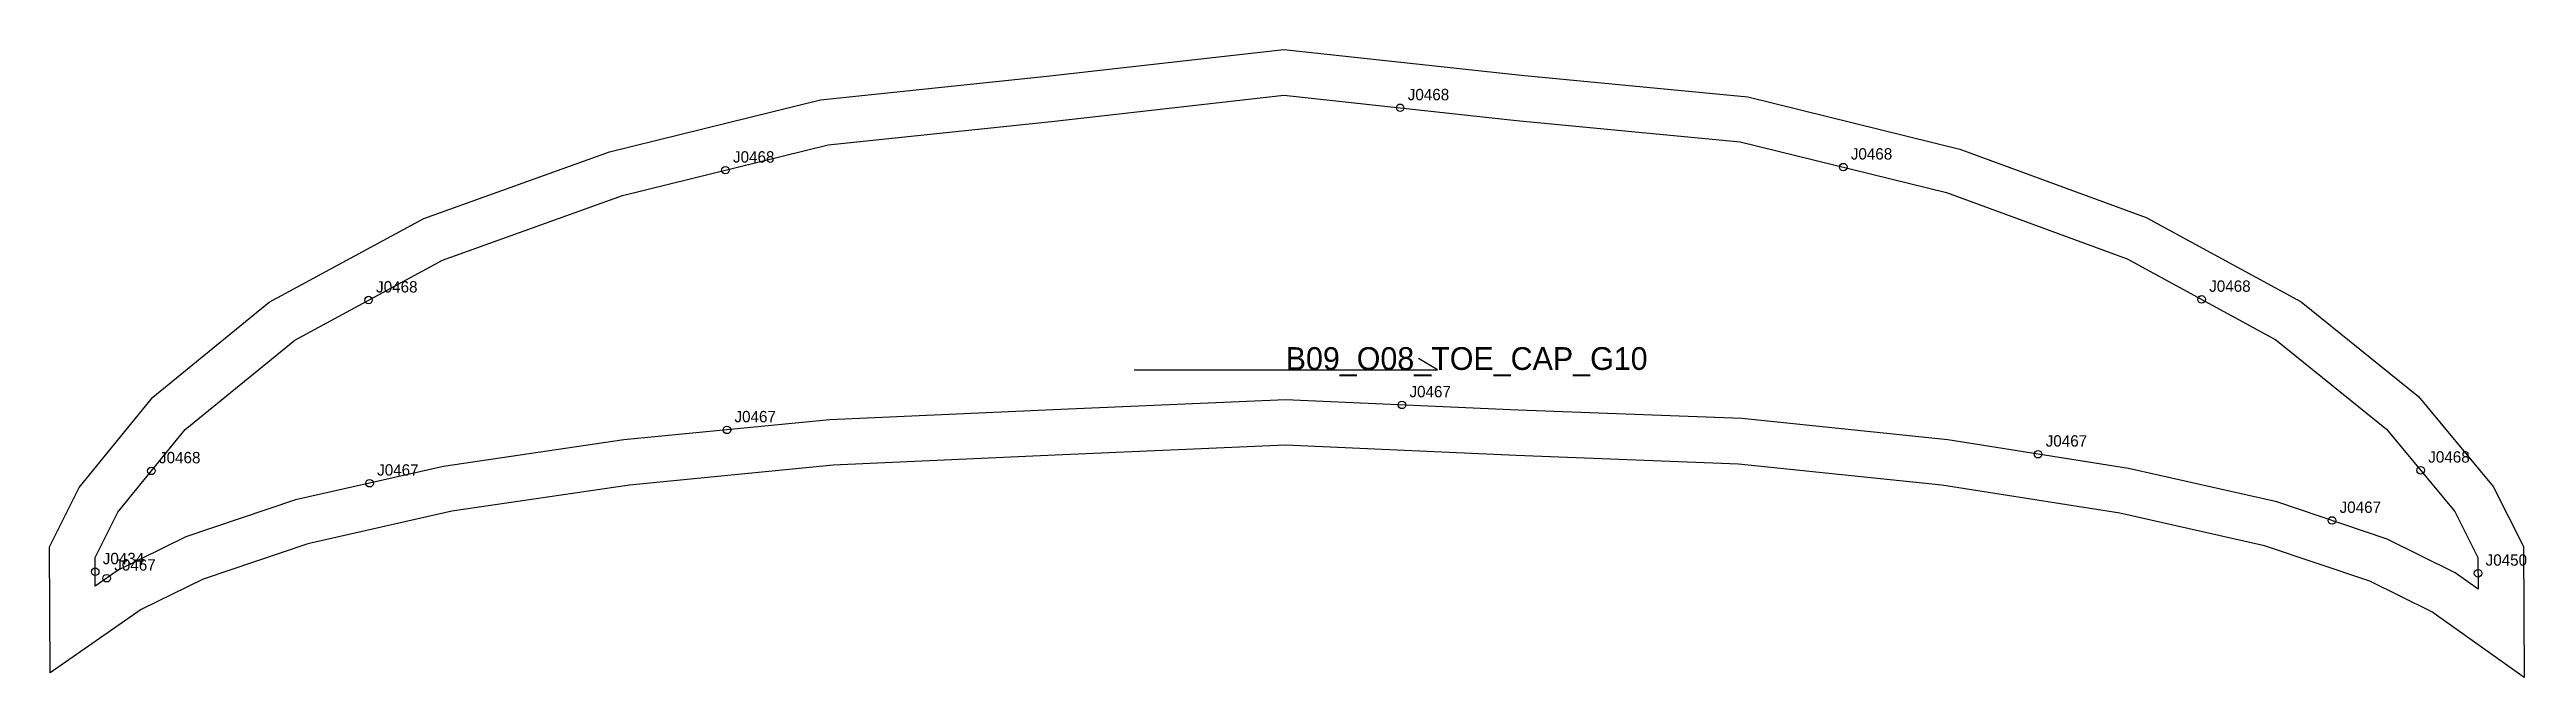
# Model space of a CAD drawing. Header units: millimetres. Extents: x -12 to 641, y -32 to 134.
import ezdxf

# ---------------------------------------------------------------- set-up
doc = ezdxf.new("R2010")
doc.units = ezdxf.units.MM
for name, color, linetype in [('CUT', 1, 'Continuous'), ('GRAIN', 3, 'Continuous'), ('LABEL', 7, 'Continuous'), ('NOTCH', 2, 'Continuous'), ('SEW', 5, 'Continuous')]:
    doc.layers.add(name, color=color, linetype=linetype)

msp = doc.modelspace()

# ---------------------------------------------------------------- linework, layer by layer
at = {"layer": 'CUT'}
msp.add_lwpolyline([(-12.02, 2.8), (-4.17, 18.49), (15.19, 42.29), (45.91, 67.37), (86.66, 89.49), (135.63, 107.05), (191.27, 120.77), (250.95, 127.05), (313.48, 134.08), (376.06, 127.32), (435.83, 121.61), (491.73, 107.8), (540.89, 89.75), (581.81, 67.47), (612.76, 42.48), (632.4, 18.77), (640.38, 2.87), (640.58, -31.69), (616.2, -14.35), (599.85, -6.25), (572.11, 3.1), (533.98, 11.72), (487.03, 19.11), (433.38, 24.67), (374.78, 26.91), (313.96, 29.64), (253.21, 26.98), (194.61, 24.37), (140.92, 19.11), (94.09, 12.2), (56.11, 3.64), (28.48, -5.7), (12.17, -13.74), (-11.83, -30.45), (-12.02, 2.8)], close=True, dxfattribs=at)
at = {"layer": 'GRAIN'}
for p, q in [((353.98, 49.51), (348.98, 52.51)), ((273.98, 49.51), (353.98, 49.51))]:
    msp.add_line(p, q, dxfattribs=at)
at = {"layer": 'NOTCH'}
for centre in [(344.17, 118.69), (166.22, 102.23), (461.01, 103.03), (72.1, 67.93), (555.52, 68.12), (344.62, 40.28), (166.61, 33.68), (512.41, 27.26), (14.85, 22.86), (72.38, 19.6), (613.29, 23.03), (589.91, 9.76), (0.02, -3.78), (3.05, -5.47), (628.42, -4.17)]:
    msp.add_circle(centre, 1, dxfattribs=at)
at = {"layer": 'SEW'}
msp.add_lwpolyline([(0, 0), (5.97, 11.95), (23.73, 33.76), (52.63, 57.36), (91.58, 78.51), (139.1, 95.54), (193.34, 108.92), (252.25, 115.12), (313.51, 122.01), (374.84, 115.38), (433.81, 109.75), (488.21, 96.31), (535.92, 78.79), (575.12, 57.45), (604.29, 33.9), (622.29, 12.17), (628.4, 0), (628.44, -8.33), (622.38, -4.02), (604.45, 4.86), (575.36, 14.66), (536.24, 23.51), (488.58, 31.01), (434.23, 36.65), (375.27, 38.9), (313.96, 41.65), (252.68, 38.97), (193.75, 36.34), (139.46, 31.02), (91.89, 24), (52.87, 15.2), (23.89, 5.42), (6.06, -3.38), (0.04, -7.57)], close=True, dxfattribs=at)

# ---------------------------------------------------------------- texts
at = {"layer": 'LABEL'}
for s, height, p in [('J0468', 3, (346.17, 120.69)), ('J0468', 3, (168.22, 104.23)), ('J0468', 3, (463.01, 105.03)), ('J0468', 3, (74.1, 69.93)), ('J0468', 3, (557.52, 70.12)), ('B09_O08_TOE_CAP_G10', 6, (313.98, 49.51)), ('J0467', 3, (346.62, 42.28)), ('J0467', 3, (168.61, 35.68)), ('J0468', 3, (16.85, 24.86)), ('J0467', 3, (514.41, 29.26)), ('J0468', 3, (615.29, 25.03)), ('J0467', 3, (74.38, 21.6)), ('J0467', 3, (591.91, 11.76)), ('J0434', 3, (2.02, -1.78)), ('J0450', 3, (630.42, -2.17)), ('J0467', 3, (5.05, -3.47))]:
    msp.add_text(s, height=height, dxfattribs=at).set_placement(p)

doc.saveas('drawing.dxf')
